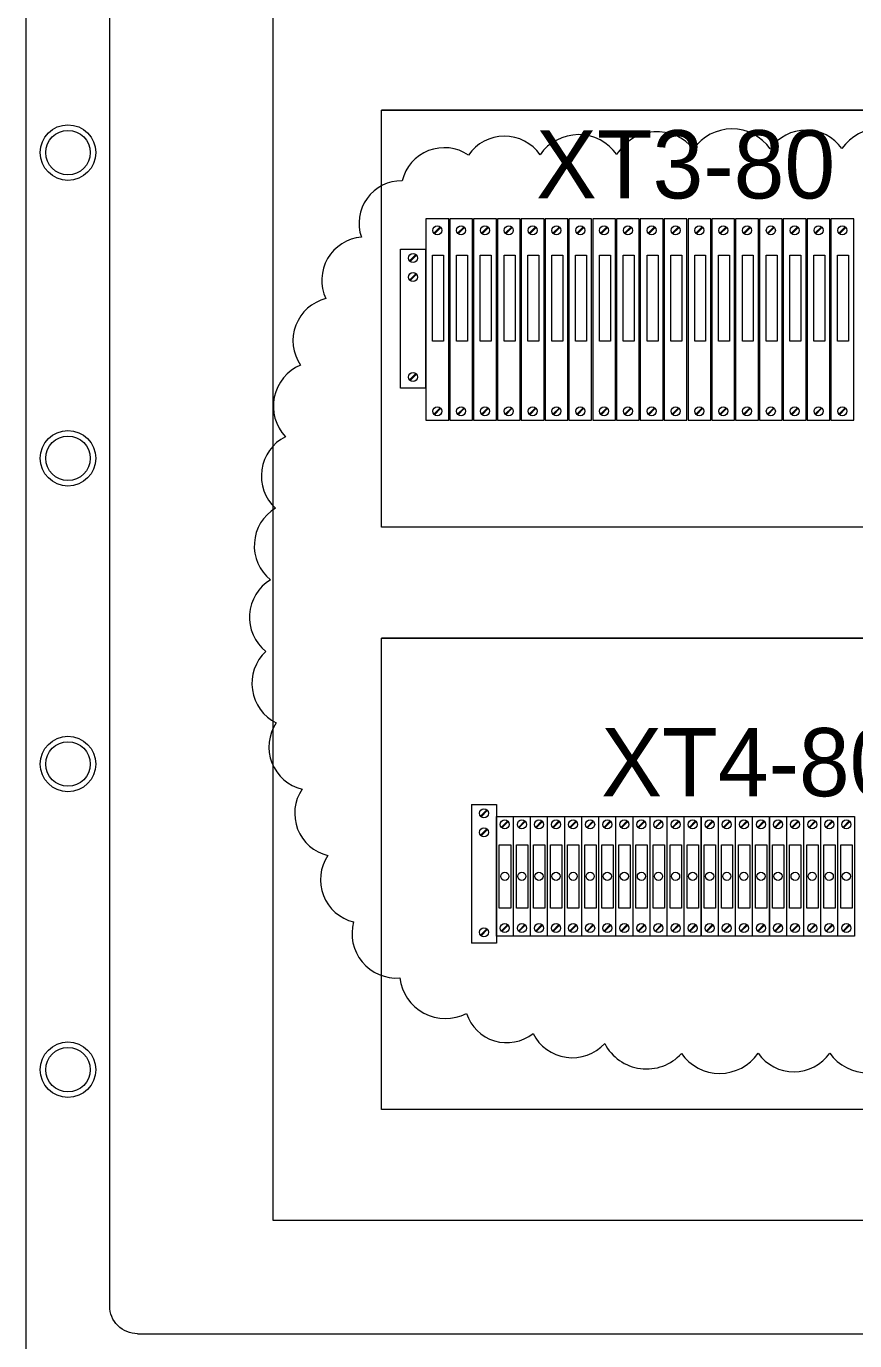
# Model space of a CAD drawing. Header units: millimetres. Extents: x 32721 to 72822, y 57624 to 123188.
# Drawn here: x 42831.1 to 42981.7, y 65166.4 to 65405.4 of the extents above; entities that cross this region are included whole.
import ezdxf

# ---------------------------------------------------------------- set-up
doc = ezdxf.new("R2010")
doc.units = ezdxf.units.MM
doc.header["$LTSCALE"] = 10
doc.layers.add('1轮廓实线层', color=7, linetype='Continuous', lineweight=18)
doc.layers.add('6文字层', color=3, linetype='Continuous', lineweight=18)
doc.styles.add('样式 1', font='SIMYOU.TTF', dxfattribs={"width": 0.75})

msp = doc.modelspace()

# ---------------------------------------------------------------- linework, layer by layer
at = {"layer": '1轮廓实线层'}
for p, q in [((42875.97, 65188.21), (42875.97, 65521.04)), ((43271.42, 65390.14), (42895.68, 65390.14)), ((42895.68, 65390.14), (43474.09, 65390.14)), ((42895.68, 65314.33), (42895.68, 65390.14)), ((43271.42, 65314.33), (42895.68, 65314.33)), ((43474.09, 65314.33), (42895.68, 65314.33)), ((43271.42, 65294.11), (42895.68, 65294.11)), ((42895.68, 65294.11), (43474.09, 65294.11)), ((42895.68, 65208.43), (42895.68, 65294.11)), ((43474.09, 65208.43), (42895.68, 65208.43)), ((43493.8, 65188.21), (42875.97, 65188.21)), ((42851.31, 65167.62), (43518.46, 65167.62))]:
    msp.add_line(p, q, dxfattribs=at)
at = {"layer": '1轮廓实线层', "lineweight": 13}
for p, q in [((42907.9, 65370.4), (42903.76, 65370.4)), ((42903.76, 65370.4), (42903.76, 65333.75)), ((42905.2, 65367.74), (42906.36, 65368.9)), ((42905.3, 65367.64), (42906.46, 65368.8)), ((42907.9, 65333.75), (42907.9, 65370.4)), ((42912.23, 65370.4), (42908.09, 65370.4)), ((42908.09, 65370.4), (42908.09, 65333.75)), ((42909.53, 65367.74), (42910.69, 65368.9)), ((42909.63, 65367.64), (42910.79, 65368.8)), ((42912.23, 65333.75), (42912.23, 65370.4)), ((42916.57, 65370.4), (42912.42, 65370.4)), ((42912.42, 65370.4), (42912.42, 65333.75)), ((42913.86, 65367.74), (42915.02, 65368.9)), ((42913.96, 65367.64), (42915.13, 65368.8)), ((42916.57, 65333.75), (42916.57, 65370.4)), ((42920.9, 65370.4), (42916.75, 65370.4)), ((42916.75, 65370.4), (42916.75, 65333.75)), ((42918.19, 65367.74), (42919.36, 65368.9)), ((42918.3, 65367.64), (42919.46, 65368.8)), ((42920.9, 65333.75), (42920.9, 65370.4)), ((42925.23, 65370.4), (42921.08, 65370.4)), ((42921.08, 65370.4), (42921.08, 65333.75)), ((42922.53, 65367.74), (42923.69, 65368.9)), ((42922.63, 65367.64), (42923.79, 65368.8)), ((42925.23, 65333.75), (42925.23, 65370.4)), ((42929.56, 65370.4), (42925.42, 65370.4)), ((42925.42, 65370.4), (42925.42, 65333.75)), ((42926.86, 65367.74), (42928.02, 65368.9)), ((42926.96, 65367.64), (42928.12, 65368.8)), ((42929.56, 65333.75), (42929.56, 65370.4)), ((42933.89, 65370.4), (42929.75, 65370.4)), ((42929.75, 65370.4), (42929.75, 65333.75)), ((42931.19, 65367.74), (42932.35, 65368.9)), ((42931.29, 65367.64), (42932.45, 65368.8)), ((42933.89, 65333.75), (42933.89, 65370.4)), ((42938.22, 65370.4), (42934.08, 65370.4)), ((42934.08, 65370.4), (42934.08, 65333.75)), ((42935.52, 65367.74), (42936.68, 65368.9)), ((42935.62, 65367.64), (42936.78, 65368.8)), ((42938.22, 65333.75), (42938.22, 65370.4)), ((42942.56, 65370.4), (42938.41, 65370.4)), ((42938.41, 65370.4), (42938.41, 65333.75)), ((42939.85, 65367.74), (42941.01, 65368.9)), ((42939.95, 65367.64), (42941.12, 65368.8)), ((42942.56, 65333.75), (42942.56, 65370.4)), ((42946.89, 65370.4), (42942.74, 65370.4)), ((42942.74, 65370.4), (42942.74, 65333.75)), ((42944.18, 65367.74), (42945.34, 65368.9)), ((42944.29, 65367.64), (42945.45, 65368.8)), ((42946.89, 65333.75), (42946.89, 65370.4)), ((42951.22, 65370.4), (42947.07, 65370.4)), ((42947.07, 65370.4), (42947.07, 65333.75)), ((42948.51, 65367.74), (42949.68, 65368.9)), ((42948.62, 65367.64), (42949.78, 65368.8)), ((42951.22, 65333.75), (42951.22, 65370.4)), ((42955.55, 65370.4), (42951.41, 65370.4)), ((42951.41, 65370.4), (42951.41, 65333.75)), ((42952.85, 65367.74), (42954.01, 65368.9)), ((42952.95, 65367.64), (42954.11, 65368.8)), ((42955.55, 65333.75), (42955.55, 65370.4)), ((42959.88, 65370.4), (42955.74, 65370.4)), ((42955.74, 65370.4), (42955.74, 65333.75)), ((42957.18, 65367.74), (42958.34, 65368.9)), ((42957.28, 65367.64), (42958.44, 65368.8)), ((42959.88, 65333.75), (42959.88, 65370.4)), ((42964.21, 65370.4), (42960.07, 65370.4)), ((42960.07, 65370.4), (42960.07, 65333.75)), ((42961.51, 65367.74), (42962.67, 65368.9)), ((42961.61, 65367.64), (42962.77, 65368.8)), ((42964.21, 65333.75), (42964.21, 65370.4)), ((42968.54, 65370.4), (42964.4, 65370.4)), ((42964.4, 65370.4), (42964.4, 65333.75)), ((42965.84, 65367.74), (42967, 65368.9)), ((42965.94, 65367.64), (42967.1, 65368.8)), ((42968.54, 65333.75), (42968.54, 65370.4)), ((42972.88, 65370.4), (42968.73, 65370.4)), ((42968.73, 65370.4), (42968.73, 65333.75)), ((42970.17, 65367.74), (42971.33, 65368.9)), ((42970.27, 65367.64), (42971.44, 65368.8)), ((42972.88, 65333.75), (42972.88, 65370.4)), ((42977.21, 65370.4), (42973.06, 65370.4)), ((42973.06, 65370.4), (42973.06, 65333.75)), ((42974.5, 65367.74), (42975.67, 65368.9)), ((42974.61, 65367.64), (42975.77, 65368.8)), ((42977.21, 65333.75), (42977.21, 65370.4)), ((42981.54, 65370.4), (42977.4, 65370.4)), ((42977.4, 65370.4), (42977.4, 65333.75)), ((42978.84, 65367.74), (42980, 65368.9)), ((42978.94, 65367.64), (42980.1, 65368.8)), ((42981.54, 65333.75), (42981.54, 65370.4)), ((42899.14, 65364.87), (42903.69, 65364.87)), ((42899.14, 65339.6), (42899.14, 65364.87)), ((42900.78, 65362.71), (42901.95, 65363.87)), ((42903.69, 65364.87), (42903.69, 65339.6)), ((42900.89, 65362.61), (42902.05, 65363.77)), ((42900.78, 65359.24), (42901.95, 65360.4)), ((42900.89, 65359.14), (42902.05, 65360.3)), ((42900.78, 65341.07), (42901.95, 65342.23)), ((42900.89, 65340.97), (42902.05, 65342.13)), ((42903.69, 65339.6), (42899.14, 65339.6)), ((42905.2, 65334.86), (42906.36, 65336.03)), ((42905.3, 65334.76), (42906.46, 65335.92)), ((42909.53, 65334.86), (42910.69, 65336.03)), ((42909.63, 65334.76), (42910.79, 65335.92)), ((42913.86, 65334.86), (42915.02, 65336.03)), ((42913.96, 65334.76), (42915.13, 65335.92)), ((42918.19, 65334.86), (42919.36, 65336.03)), ((42918.3, 65334.76), (42919.46, 65335.92)), ((42922.53, 65334.86), (42923.69, 65336.03)), ((42922.63, 65334.76), (42923.79, 65335.92)), ((42926.86, 65334.86), (42928.02, 65336.03)), ((42926.96, 65334.76), (42928.12, 65335.92)), ((42931.19, 65334.86), (42932.35, 65336.03)), ((42931.29, 65334.76), (42932.45, 65335.92)), ((42935.52, 65334.86), (42936.68, 65336.03)), ((42935.62, 65334.76), (42936.78, 65335.92)), ((42939.85, 65334.86), (42941.01, 65336.03)), ((42939.95, 65334.76), (42941.12, 65335.92)), ((42944.18, 65334.86), (42945.34, 65336.03)), ((42944.29, 65334.76), (42945.45, 65335.92)), ((42948.51, 65334.86), (42949.68, 65336.03)), ((42948.62, 65334.76), (42949.78, 65335.92)), ((42952.85, 65334.86), (42954.01, 65336.03)), ((42952.95, 65334.76), (42954.11, 65335.92)), ((42957.18, 65334.86), (42958.34, 65336.03)), ((42957.28, 65334.76), (42958.44, 65335.92)), ((42961.51, 65334.86), (42962.67, 65336.03)), ((42961.61, 65334.76), (42962.77, 65335.92)), ((42965.84, 65334.86), (42967, 65336.03)), ((42965.94, 65334.76), (42967.1, 65335.92)), ((42970.17, 65334.86), (42971.33, 65336.03)), ((42970.27, 65334.76), (42971.44, 65335.92)), ((42974.5, 65334.86), (42975.67, 65336.03)), ((42974.61, 65334.76), (42975.77, 65335.92)), ((42978.84, 65334.86), (42980, 65336.03)), ((42978.94, 65334.76), (42980.1, 65335.92)), ((42903.76, 65333.75), (42907.9, 65333.75)), ((42908.09, 65333.75), (42912.23, 65333.75)), ((42912.42, 65333.75), (42916.57, 65333.75)), ((42916.75, 65333.75), (42920.9, 65333.75)), ((42921.08, 65333.75), (42925.23, 65333.75)), ((42925.42, 65333.75), (42929.56, 65333.75)), ((42929.75, 65333.75), (42933.89, 65333.75)), ((42934.08, 65333.75), (42938.22, 65333.75)), ((42938.41, 65333.75), (42942.56, 65333.75)), ((42942.74, 65333.75), (42946.89, 65333.75)), ((42947.07, 65333.75), (42951.22, 65333.75)), ((42951.41, 65333.75), (42955.55, 65333.75)), ((42955.74, 65333.75), (42959.88, 65333.75)), ((42960.07, 65333.75), (42964.21, 65333.75)), ((42964.4, 65333.75), (42968.54, 65333.75)), ((42968.73, 65333.75), (42972.88, 65333.75)), ((42973.06, 65333.75), (42977.21, 65333.75)), ((42977.4, 65333.75), (42981.54, 65333.75)), ((42912.03, 65263.9), (42916.58, 65263.9)), ((42912.03, 65263.9), (42912.03, 65238.63)), ((42916.58, 65263.9), (42916.58, 65238.63)), ((42913.67, 65261.75), (42914.84, 65262.91)), ((42913.78, 65261.65), (42914.94, 65262.81)), ((42916.58, 65261.68), (42919.61, 65261.68)), ((42916.58, 65239.95), (42916.58, 65261.68)), ((42919.61, 65261.68), (42919.61, 65239.95)), ((42919.68, 65261.68), (42922.72, 65261.68)), ((42919.68, 65239.95), (42919.68, 65261.68)), ((42922.72, 65261.68), (42922.72, 65239.95)), ((42922.79, 65261.68), (42925.82, 65261.68)), ((42922.79, 65239.95), (42922.79, 65261.68)), ((42925.82, 65261.68), (42925.82, 65239.95)), ((42925.89, 65261.68), (42928.93, 65261.68)), ((42925.89, 65239.95), (42925.89, 65261.68)), ((42928.93, 65261.68), (42928.93, 65239.95)), ((42929, 65261.68), (42932.03, 65261.68)), ((42929, 65239.95), (42929, 65261.68)), ((42932.03, 65261.68), (42932.03, 65239.95)), ((42932.1, 65261.68), (42935.14, 65261.68)), ((42932.1, 65239.95), (42932.1, 65261.68)), ((42935.14, 65261.68), (42935.14, 65239.95)), ((42935.21, 65261.68), (42938.24, 65261.68)), ((42935.21, 65239.95), (42935.21, 65261.68)), ((42938.24, 65261.68), (42938.24, 65239.95)), ((42938.31, 65261.68), (42941.35, 65261.68)), ((42938.31, 65239.95), (42938.31, 65261.68)), ((42941.35, 65261.68), (42941.35, 65239.95)), ((42941.42, 65261.68), (42944.45, 65261.68)), ((42941.42, 65239.95), (42941.42, 65261.68)), ((42944.45, 65261.68), (42944.45, 65239.95)), ((42944.52, 65261.68), (42947.56, 65261.68)), ((42944.52, 65239.95), (42944.52, 65261.68)), ((42947.56, 65261.68), (42947.56, 65239.95)), ((42947.63, 65261.68), (42950.66, 65261.68)), ((42947.63, 65239.95), (42947.63, 65261.68)), ((42950.66, 65261.68), (42950.66, 65239.95)), ((42950.73, 65261.68), (42953.77, 65261.68)), ((42950.73, 65239.95), (42950.73, 65261.68)), ((42953.77, 65261.68), (42953.77, 65239.95)), ((42953.84, 65261.68), (42956.87, 65261.68)), ((42953.84, 65239.95), (42953.84, 65261.68)), ((42956.87, 65261.68), (42956.87, 65239.95)), ((42956.95, 65261.68), (42959.98, 65261.68)), ((42956.95, 65239.95), (42956.95, 65261.68)), ((42959.98, 65261.68), (42959.98, 65239.95)), ((42960.05, 65261.68), (42963.08, 65261.68)), ((42960.05, 65239.95), (42960.05, 65261.68)), ((42963.08, 65261.68), (42963.08, 65239.95)), ((42963.16, 65261.68), (42966.19, 65261.68)), ((42963.16, 65239.95), (42963.16, 65261.68)), ((42966.19, 65261.68), (42966.19, 65239.95)), ((42966.26, 65261.68), (42969.29, 65261.68)), ((42966.26, 65239.95), (42966.26, 65261.68)), ((42969.29, 65261.68), (42969.29, 65239.95)), ((42969.37, 65261.68), (42972.4, 65261.68)), ((42969.37, 65239.95), (42969.37, 65261.68)), ((42972.4, 65261.68), (42972.4, 65239.95)), ((42972.47, 65261.68), (42975.5, 65261.68)), ((42972.47, 65239.95), (42972.47, 65261.68)), ((42975.5, 65261.68), (42975.5, 65239.95)), ((42975.58, 65261.68), (42978.61, 65261.68)), ((42975.58, 65239.95), (42975.58, 65261.68)), ((42978.61, 65261.68), (42978.61, 65239.95)), ((42978.68, 65239.95), (42978.68, 65261.68)), ((42978.68, 65261.68), (42981.71, 65261.68)), ((42978.68, 65239.95), (42978.68, 65261.68)), ((42981.71, 65261.68), (42981.71, 65239.95)), ((42913.67, 65258.27), (42914.84, 65259.43)), ((42913.78, 65258.17), (42914.94, 65259.33)), ((42917.46, 65259.71), (42918.63, 65260.87)), ((42917.57, 65259.61), (42918.73, 65260.77)), ((42920.57, 65259.71), (42921.73, 65260.87)), ((42920.67, 65259.61), (42921.83, 65260.77)), ((42923.67, 65259.71), (42924.84, 65260.87)), ((42923.78, 65259.61), (42924.94, 65260.77)), ((42926.78, 65259.71), (42927.94, 65260.87)), ((42926.88, 65259.61), (42928.04, 65260.77)), ((42929.88, 65259.71), (42931.05, 65260.87)), ((42929.99, 65259.61), (42931.15, 65260.77)), ((42932.99, 65259.71), (42934.15, 65260.87)), ((42933.09, 65259.61), (42934.25, 65260.77)), ((42936.09, 65259.71), (42937.26, 65260.87)), ((42936.2, 65259.61), (42937.36, 65260.77)), ((42939.2, 65259.71), (42940.36, 65260.87)), ((42939.3, 65259.61), (42940.46, 65260.77)), ((42942.3, 65259.71), (42943.47, 65260.87)), ((42942.41, 65259.61), (42943.57, 65260.77)), ((42945.41, 65259.71), (42946.57, 65260.87)), ((42945.51, 65259.61), (42946.67, 65260.77)), ((42948.51, 65259.71), (42949.68, 65260.87)), ((42948.62, 65259.61), (42949.78, 65260.77)), ((42951.62, 65259.71), (42952.78, 65260.87)), ((42951.72, 65259.61), (42952.88, 65260.77)), ((42954.72, 65259.71), (42955.89, 65260.87)), ((42954.83, 65259.61), (42955.99, 65260.77)), ((42957.83, 65259.71), (42958.99, 65260.87)), ((42957.93, 65259.61), (42959.09, 65260.77)), ((42960.93, 65259.71), (42962.1, 65260.87)), ((42961.04, 65259.61), (42962.2, 65260.77)), ((42964.04, 65259.71), (42965.2, 65260.87)), ((42964.14, 65259.61), (42965.3, 65260.77)), ((42967.14, 65259.71), (42968.31, 65260.87)), ((42967.25, 65259.61), (42968.41, 65260.77)), ((42970.25, 65259.71), (42971.41, 65260.87)), ((42970.35, 65259.61), (42971.51, 65260.77)), ((42973.35, 65259.71), (42974.52, 65260.87)), ((42973.46, 65259.61), (42974.62, 65260.77)), ((42976.46, 65259.71), (42977.62, 65260.87)), ((42976.56, 65259.61), (42977.72, 65260.77)), ((42979.56, 65259.71), (42980.73, 65260.87)), ((42979.67, 65259.61), (42980.83, 65260.77)), ((42917.46, 65240.86), (42918.63, 65242.02)), ((42920.57, 65240.86), (42921.73, 65242.02)), ((42923.67, 65240.86), (42924.84, 65242.02)), ((42926.78, 65240.86), (42927.94, 65242.02)), ((42929.88, 65240.86), (42931.05, 65242.02)), ((42932.99, 65240.86), (42934.15, 65242.02)), ((42936.09, 65240.86), (42937.26, 65242.02)), ((42939.2, 65240.86), (42940.36, 65242.02)), ((42942.3, 65240.86), (42943.47, 65242.02)), ((42945.41, 65240.86), (42946.57, 65242.02)), ((42948.51, 65240.86), (42949.68, 65242.02)), ((42951.62, 65240.86), (42952.78, 65242.02)), ((42954.72, 65240.86), (42955.89, 65242.02)), ((42957.83, 65240.86), (42958.99, 65242.02)), ((42960.93, 65240.86), (42962.1, 65242.02)), ((42964.04, 65240.86), (42965.2, 65242.02)), ((42967.14, 65240.86), (42968.31, 65242.02)), ((42970.25, 65240.86), (42971.41, 65242.02)), ((42973.35, 65240.86), (42974.52, 65242.02)), ((42976.46, 65240.86), (42977.62, 65242.02)), ((42979.56, 65240.86), (42980.73, 65242.02)), ((42913.67, 65240.11), (42914.84, 65241.27)), ((42913.78, 65240), (42914.94, 65241.17)), ((42919.61, 65239.95), (42916.58, 65239.95)), ((42917.57, 65240.76), (42918.73, 65241.92)), ((42922.72, 65239.95), (42919.68, 65239.95)), ((42920.67, 65240.76), (42921.83, 65241.92)), ((42925.82, 65239.95), (42922.79, 65239.95)), ((42923.78, 65240.76), (42924.94, 65241.92)), ((42928.93, 65239.95), (42925.89, 65239.95)), ((42926.88, 65240.76), (42928.04, 65241.92)), ((42932.03, 65239.95), (42929, 65239.95)), ((42929.99, 65240.76), (42931.15, 65241.92)), ((42935.14, 65239.95), (42932.1, 65239.95)), ((42933.09, 65240.76), (42934.25, 65241.92)), ((42938.24, 65239.95), (42935.21, 65239.95)), ((42936.2, 65240.76), (42937.36, 65241.92)), ((42941.35, 65239.95), (42938.31, 65239.95)), ((42939.3, 65240.76), (42940.46, 65241.92)), ((42944.45, 65239.95), (42941.42, 65239.95)), ((42942.41, 65240.76), (42943.57, 65241.92)), ((42947.56, 65239.95), (42944.52, 65239.95)), ((42945.51, 65240.76), (42946.67, 65241.92)), ((42950.66, 65239.95), (42947.63, 65239.95)), ((42948.62, 65240.76), (42949.78, 65241.92)), ((42953.77, 65239.95), (42950.73, 65239.95)), ((42951.72, 65240.76), (42952.88, 65241.92)), ((42956.87, 65239.95), (42953.84, 65239.95)), ((42954.83, 65240.76), (42955.99, 65241.92)), ((42959.98, 65239.95), (42956.95, 65239.95)), ((42957.93, 65240.76), (42959.09, 65241.92)), ((42963.08, 65239.95), (42960.05, 65239.95)), ((42961.04, 65240.76), (42962.2, 65241.92)), ((42966.19, 65239.95), (42963.16, 65239.95)), ((42964.14, 65240.76), (42965.3, 65241.92)), ((42969.29, 65239.95), (42966.26, 65239.95)), ((42967.25, 65240.76), (42968.41, 65241.92)), ((42972.4, 65239.95), (42969.37, 65239.95)), ((42970.35, 65240.76), (42971.51, 65241.92)), ((42975.5, 65239.95), (42972.47, 65239.95)), ((42973.46, 65240.76), (42974.62, 65241.92)), ((42978.61, 65239.95), (42975.58, 65239.95)), ((42976.56, 65240.76), (42977.72, 65241.92)), ((42981.71, 65239.95), (42978.68, 65239.95)), ((42979.67, 65240.76), (42980.83, 65241.92)), ((42916.58, 65238.63), (42912.03, 65238.63))]:
    msp.add_line(p, q, dxfattribs=at)
at = {"layer": '1轮廓实线层'}
for points in [[(43533.62, 65152.46), (42836.15, 65152.46, -0.414214), (42831.1, 65157.52), (42831.1, 65551.74, -0.414214), (42836.15, 65556.79)], [(42851.31, 65167.62, -0.414214), (42846.26, 65172.68), (42846.26, 65536.58, -0.414214), (42851.31, 65541.63)]]:
    msp.add_lwpolyline(points, format="xyb", dxfattribs=at)
msp.add_lwpolyline([(42895.68, 65314.33), (42895.68, 65390.14)], dxfattribs=at)
at = {"layer": '1轮廓实线层', "color": 1}
msp.add_lwpolyline([(42993.32, 65383.2, 0.520567), (42979.38, 65383.15, 0.520567), (42966.36, 65383.11, 0.520567), (42952.41, 65383.06, 0.520567), (42938.46, 65382.08, 0.520567), (42924.52, 65382.03, 0.520567), (42911.5, 65381.98, 0.520567), (42899.43, 65377.29, 0.520567), (42892.02, 65367.04, 0.520567), (42885.56, 65355.87, 0.520567), (42880.95, 65343.77, 0.520567), (42878.21, 65330.75, 0.520567), (42876.39, 65317.74, 0.520567), (42875.51, 65304.73, 0.520567), (42874.63, 65291.71, 0.520567), (42876.54, 65278.71, 0.520567), (42881.23, 65266.65, 0.520567), (42885.92, 65254.59, 0.520567), (42890.61, 65242.52, 0.520567), (42899.02, 65232.33, 0.520567), (42911.13, 65225.87, 0.520567), (42923.23, 65222.2, 0.520567), (42936.26, 65220.39, 0.520567), (42950.21, 65218.58, 0.520567), (42964.16, 65218.63, 0.520567), (42977.18, 65218.68, 0.520567), (42991.13, 65218.73, 0.520567)], format="xyb", dxfattribs=at)
at = {"layer": '1轮廓实线层', "lineweight": 13}
for points in [[(42904.98, 65363.75), (42906.97, 65363.75), (42906.97, 65348.11), (42904.98, 65348.11)], [(42909.31, 65363.75), (42911.31, 65363.75), (42911.31, 65348.11), (42909.31, 65348.11)], [(42913.64, 65363.75), (42915.64, 65363.75), (42915.64, 65348.11), (42913.64, 65348.11)], [(42917.98, 65363.75), (42919.97, 65363.75), (42919.97, 65348.11), (42917.98, 65348.11)], [(42922.31, 65363.75), (42924.3, 65363.75), (42924.3, 65348.11), (42922.31, 65348.11)], [(42926.64, 65363.75), (42928.63, 65363.75), (42928.63, 65348.11), (42926.64, 65348.11)], [(42930.97, 65363.75), (42932.96, 65363.75), (42932.96, 65348.11), (42930.97, 65348.11)], [(42935.3, 65363.75), (42937.3, 65363.75), (42937.3, 65348.11), (42935.3, 65348.11)], [(42939.63, 65363.75), (42941.63, 65363.75), (42941.63, 65348.11), (42939.63, 65348.11)], [(42943.96, 65363.75), (42945.96, 65363.75), (42945.96, 65348.11), (42943.96, 65348.11)], [(42948.3, 65363.75), (42950.29, 65363.75), (42950.29, 65348.11), (42948.3, 65348.11)], [(42952.63, 65363.75), (42954.62, 65363.75), (42954.62, 65348.11), (42952.63, 65348.11)], [(42956.96, 65363.75), (42958.95, 65363.75), (42958.95, 65348.11), (42956.96, 65348.11)], [(42961.29, 65363.75), (42963.28, 65363.75), (42963.28, 65348.11), (42961.29, 65348.11)], [(42965.62, 65363.75), (42967.62, 65363.75), (42967.62, 65348.11), (42965.62, 65348.11)], [(42969.95, 65363.75), (42971.95, 65363.75), (42971.95, 65348.11), (42969.95, 65348.11)], [(42974.29, 65363.75), (42976.28, 65363.75), (42976.28, 65348.11), (42974.29, 65348.11)], [(42978.62, 65363.75), (42980.61, 65363.75), (42980.61, 65348.11), (42978.62, 65348.11)], [(42917.1, 65256.54), (42919.17, 65256.54), (42919.17, 65245.04), (42917.1, 65245.04)], [(42920.21, 65256.54), (42922.27, 65256.54), (42922.27, 65245.04), (42920.21, 65245.04)], [(42923.31, 65256.54), (42925.38, 65256.54), (42925.38, 65245.04), (42923.31, 65245.04)], [(42926.42, 65256.54), (42928.48, 65256.54), (42928.48, 65245.04), (42926.42, 65245.04)], [(42929.52, 65256.54), (42931.59, 65256.54), (42931.59, 65245.04), (42929.52, 65245.04)], [(42932.63, 65256.54), (42934.69, 65256.54), (42934.69, 65245.04), (42932.63, 65245.04)], [(42935.73, 65256.54), (42937.8, 65256.54), (42937.8, 65245.04), (42935.73, 65245.04)], [(42938.84, 65256.54), (42940.9, 65256.54), (42940.9, 65245.04), (42938.84, 65245.04)], [(42941.94, 65256.54), (42944.01, 65256.54), (42944.01, 65245.04), (42941.94, 65245.04)], [(42945.05, 65256.54), (42947.11, 65256.54), (42947.11, 65245.04), (42945.05, 65245.04)], [(42948.15, 65256.54), (42950.22, 65256.54), (42950.22, 65245.04), (42948.15, 65245.04)], [(42951.26, 65256.54), (42953.32, 65256.54), (42953.32, 65245.04), (42951.26, 65245.04)], [(42954.36, 65256.54), (42956.43, 65256.54), (42956.43, 65245.04), (42954.36, 65245.04)], [(42957.47, 65256.54), (42959.53, 65256.54), (42959.53, 65245.04), (42957.47, 65245.04)], [(42960.57, 65256.54), (42962.64, 65256.54), (42962.64, 65245.04), (42960.57, 65245.04)], [(42963.68, 65256.54), (42965.74, 65256.54), (42965.74, 65245.04), (42963.68, 65245.04)], [(42966.78, 65256.54), (42968.85, 65256.54), (42968.85, 65245.04), (42966.78, 65245.04)], [(42969.89, 65256.54), (42971.95, 65256.54), (42971.95, 65245.04), (42969.89, 65245.04)], [(42972.99, 65256.54), (42975.06, 65256.54), (42975.06, 65245.04), (42972.99, 65245.04)], [(42976.1, 65256.54), (42978.16, 65256.54), (42978.16, 65245.04), (42976.1, 65245.04)], [(42979.2, 65256.54), (42981.27, 65256.54), (42981.27, 65245.04), (42979.2, 65245.04)]]:
    msp.add_lwpolyline(points, close=True, dxfattribs=at)
at = {"layer": '1轮廓实线层'}
for centre, radius in [((42838.68, 65382.42), 5.05), ((42838.68, 65382.42), 4.04), ((42838.68, 65326.83), 5.05), ((42838.68, 65326.83), 4.04), ((42838.68, 65271.23), 5.05), ((42838.68, 65271.23), 4.04), ((42838.68, 65215.64), 5.05), ((42838.68, 65215.64), 4.04)]:
    msp.add_circle(centre, radius, dxfattribs=at)
at = {"layer": '1轮廓实线层', "lineweight": 13}
for centre, radius in [((42905.83, 65368.27), 0.821), ((42910.16, 65368.27), 0.821), ((42914.49, 65368.27), 0.821), ((42918.83, 65368.27), 0.821), ((42923.16, 65368.27), 0.821), ((42927.49, 65368.27), 0.821), ((42931.82, 65368.27), 0.821), ((42936.15, 65368.27), 0.821), ((42940.48, 65368.27), 0.821), ((42944.81, 65368.27), 0.821), ((42949.15, 65368.27), 0.821), ((42953.48, 65368.27), 0.821), ((42957.81, 65368.27), 0.821), ((42962.14, 65368.27), 0.821), ((42966.47, 65368.27), 0.821), ((42970.8, 65368.27), 0.821), ((42975.14, 65368.27), 0.821), ((42979.47, 65368.27), 0.821), ((42901.42, 65363.24), 0.821), ((42901.42, 65359.77), 0.821), ((42901.42, 65341.6), 0.821), ((42905.83, 65335.39), 0.821), ((42910.16, 65335.39), 0.821), ((42914.49, 65335.39), 0.821), ((42918.83, 65335.39), 0.821), ((42923.16, 65335.39), 0.821), ((42927.49, 65335.39), 0.821), ((42931.82, 65335.39), 0.821), ((42936.15, 65335.39), 0.821), ((42940.48, 65335.39), 0.821), ((42944.81, 65335.39), 0.821), ((42949.15, 65335.39), 0.821), ((42953.48, 65335.39), 0.821), ((42957.81, 65335.39), 0.821), ((42962.14, 65335.39), 0.821), ((42966.47, 65335.39), 0.821), ((42970.8, 65335.39), 0.821), ((42975.14, 65335.39), 0.821), ((42979.47, 65335.39), 0.821), ((42914.31, 65262.28), 0.821), ((42918.1, 65260.24), 0.821), ((42921.2, 65260.24), 0.821), ((42924.31, 65260.24), 0.821), ((42927.41, 65260.24), 0.821), ((42930.52, 65260.24), 0.821), ((42933.62, 65260.24), 0.821), ((42936.73, 65260.24), 0.821), ((42939.83, 65260.24), 0.821), ((42942.94, 65260.24), 0.821), ((42946.04, 65260.24), 0.821), ((42949.15, 65260.24), 0.821), ((42952.25, 65260.24), 0.821), ((42955.36, 65260.24), 0.821), ((42958.46, 65260.24), 0.821), ((42961.57, 65260.24), 0.821), ((42964.67, 65260.24), 0.821), ((42967.78, 65260.24), 0.821), ((42970.88, 65260.24), 0.821), ((42973.99, 65260.24), 0.821), ((42977.09, 65260.24), 0.821), ((42980.2, 65260.24), 0.821), ((42914.31, 65258.8), 0.821), ((42918.1, 65250.82), 0.742), ((42921.2, 65250.82), 0.742), ((42924.31, 65250.82), 0.742), ((42927.41, 65250.82), 0.742), ((42930.52, 65250.82), 0.742), ((42933.62, 65250.82), 0.742), ((42936.73, 65250.82), 0.742), ((42939.83, 65250.82), 0.742), ((42942.94, 65250.82), 0.742), ((42946.04, 65250.82), 0.742), ((42949.15, 65250.82), 0.742), ((42952.25, 65250.82), 0.742), ((42955.36, 65250.82), 0.742), ((42958.46, 65250.82), 0.742), ((42961.57, 65250.82), 0.742), ((42964.67, 65250.82), 0.742), ((42967.78, 65250.82), 0.742), ((42970.88, 65250.82), 0.742), ((42973.99, 65250.82), 0.742), ((42977.09, 65250.82), 0.742), ((42980.2, 65250.82), 0.742), ((42918.1, 65241.39), 0.821), ((42921.2, 65241.39), 0.821), ((42924.31, 65241.39), 0.821), ((42927.41, 65241.39), 0.821), ((42930.52, 65241.39), 0.821), ((42933.62, 65241.39), 0.821), ((42936.73, 65241.39), 0.821), ((42939.83, 65241.39), 0.821), ((42942.94, 65241.39), 0.821), ((42946.04, 65241.39), 0.821), ((42949.15, 65241.39), 0.821), ((42952.25, 65241.39), 0.821), ((42955.36, 65241.39), 0.821), ((42958.46, 65241.39), 0.821), ((42961.57, 65241.39), 0.821), ((42964.67, 65241.39), 0.821), ((42967.78, 65241.39), 0.821), ((42970.88, 65241.39), 0.821), ((42973.99, 65241.39), 0.821), ((42977.09, 65241.39), 0.821), ((42980.2, 65241.39), 0.821), ((42914.31, 65240.64), 0.821)]:
    msp.add_circle(centre, radius, dxfattribs=at)

# ---------------------------------------------------------------- texts
at = {"layer": '6文字层', "style": '样式 1'}
for s, p in [('XT3-80', (42923.77, 65374.08)), ('XT4-80', (42935.63, 65265.37))]:
    msp.add_text(s, height=12.404, rotation=360, dxfattribs=at).set_placement(p)

doc.saveas('drawing.dxf')
